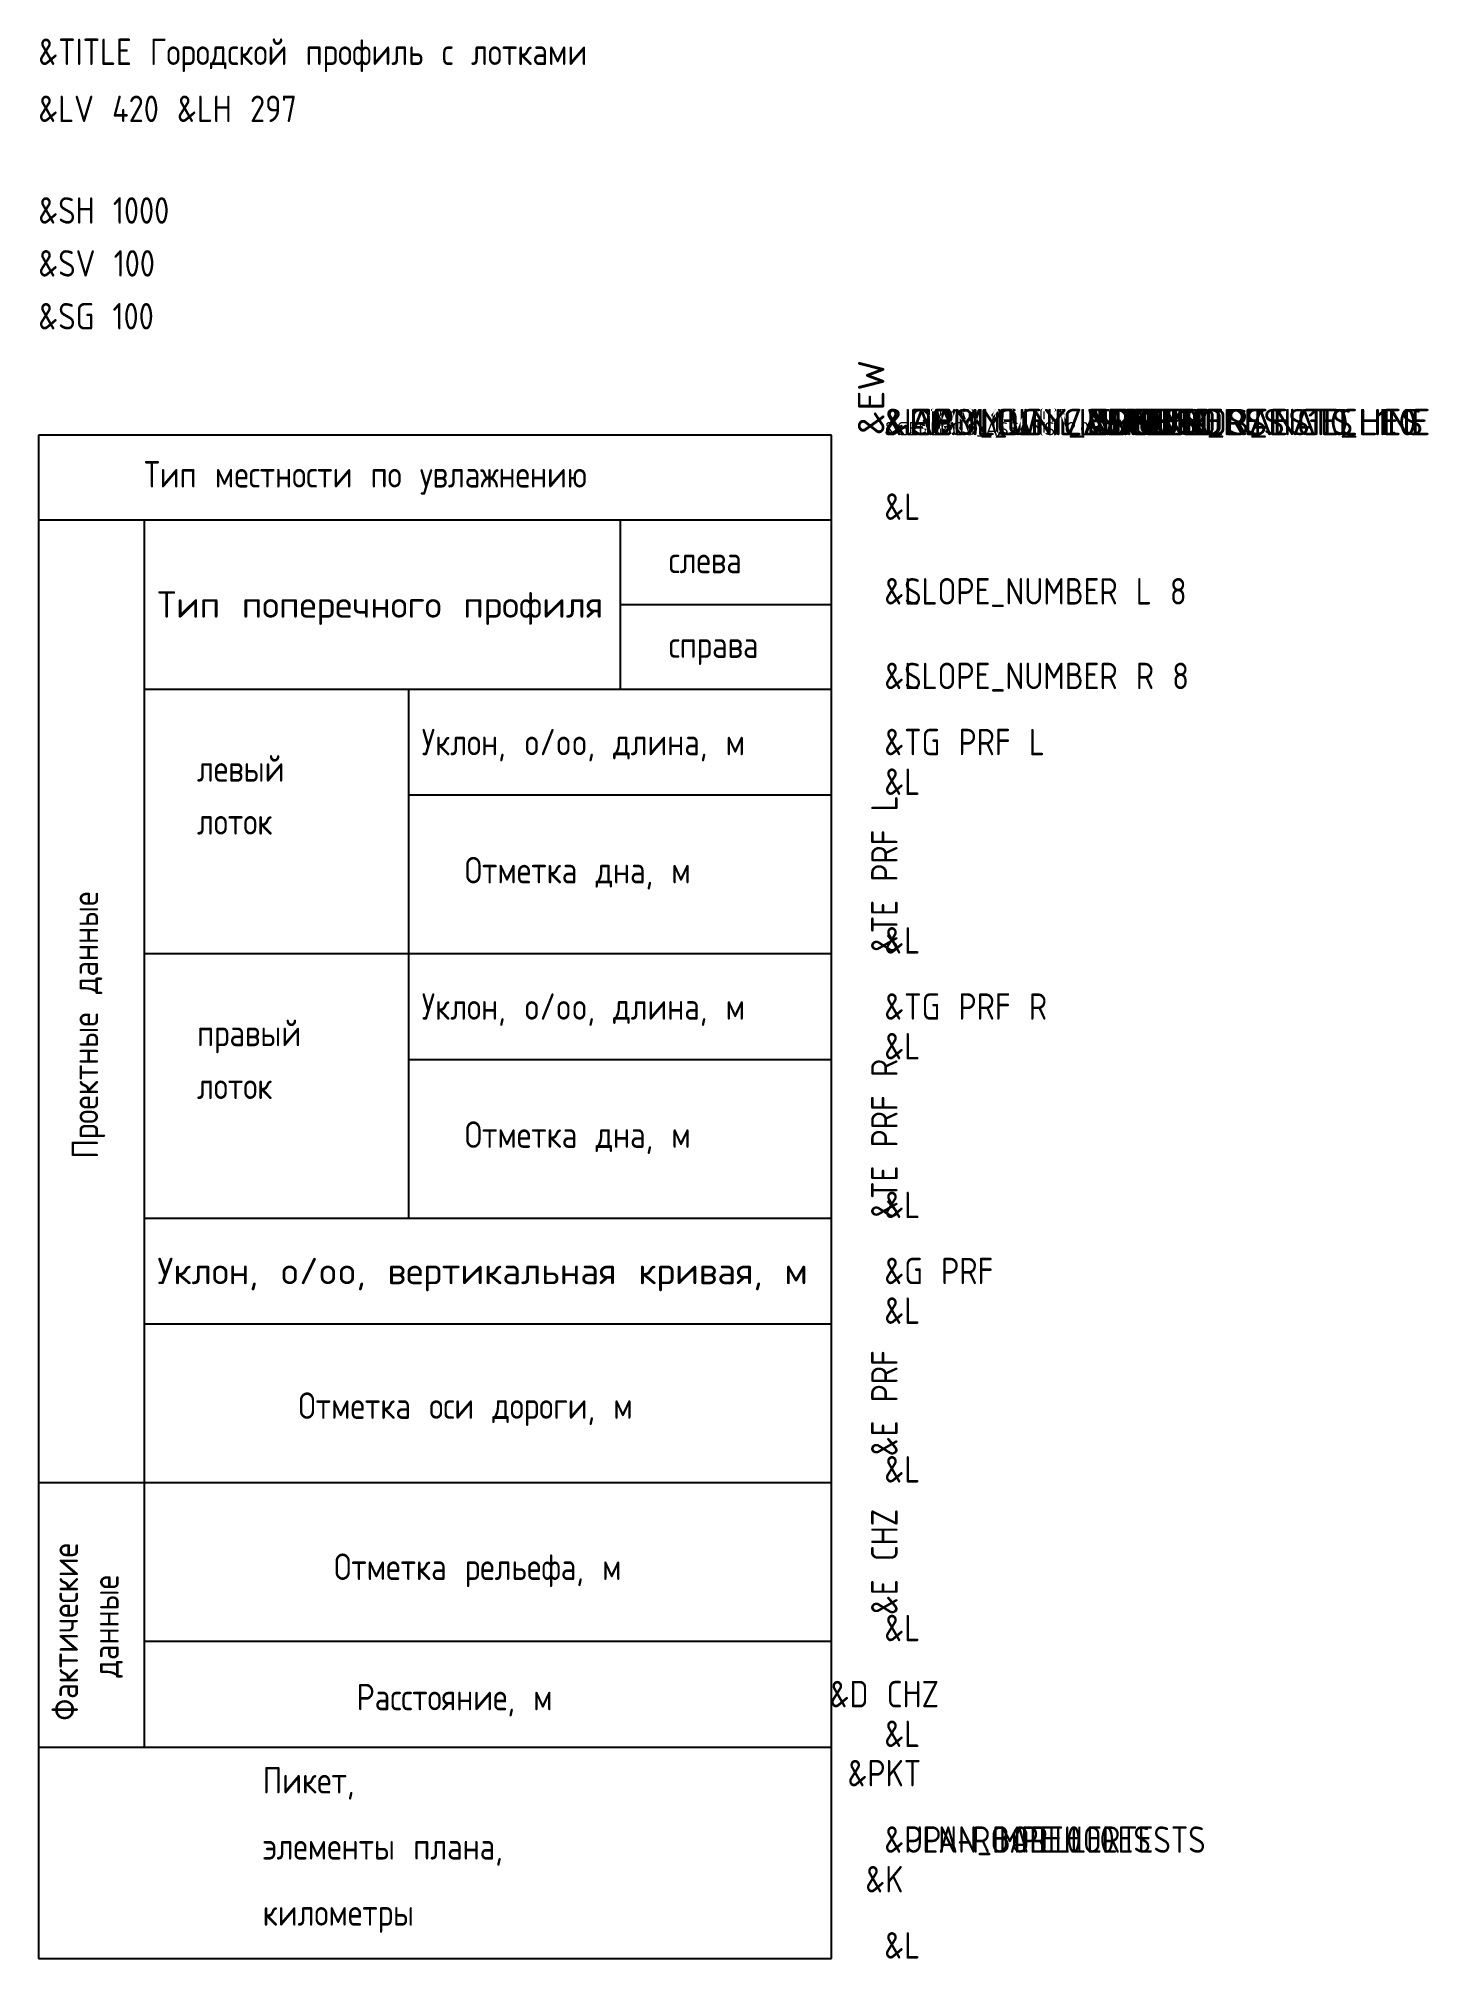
# Model space of a CAD drawing. Extents: x 0 to 131, y 0 to 182.
import ezdxf
from ezdxf.enums import TextEntityAlignment as Align

# ---------------------------------------------------------------- set-up
doc = ezdxf.new("R2010")
doc.units = 0
for name, color, linetype in [('Геология_вода', 7, 'Continuous'), ('Геология_выработки', 7, 'Continuous'), ('Геология_испытания_крыльчаткой', 7, 'Continuous'), ('Геология_контуры', 7, 'Continuous'), ('Геология_мерзлота', 7, 'Continuous'), ('Геология_опробование', 7, 'Continuous'), ('Геология_подписи', 7, 'Continuous'), ('Геология_список_ИГЭ', 7, 'Continuous'), ('Геология_штриховки', 8, 'Continuous'), ('Километры', 7, 'Continuous'), ('Коммуникации', 7, 'Continuous'), ('Красные отметки', 1, 'Continuous'), ('Красный профиль', 1, 'Continuous'), ('Линейка абсолютных высот', 7, 'Continuous'), ('Отметки кюветов', 7, 'Continuous'), ('Пикеты', 7, 'Continuous'), ('Прямые и кривые в плане', 7, 'Continuous'), ('Рабочие отметки', 7, 'Continuous'), ('Развернутый план', 7, 'Continuous'), ('Ссылочные профили', 144, 'Continuous'), ('Таблица', 7, 'Continuous'), ('Таблица отметок', 7, 'Continuous'), ('УВВ', 7, 'Continuous'), ('Черные отметки', 3, 'Continuous'), ('Черный профиль', 3, 'Continuous')]:
    doc.layers.add(name, color=color, linetype=linetype)
doc.styles.get("Standard").update_dxf_attribs({"font": 'txt.shx'})

msp = doc.modelspace()

# ---------------------------------------------------------------- linework, layer by layer
at = {"layer": 'Таблица', "linetype": 'Continuous', "flags": 128}
for points in [[(0, 144), (0, 0)], [(75, 144), (0, 144)], [(75, 0), (75, 144)], [(0, 136), (75, 136)], [(10, 136), (10, 20)], [(55, 136), (55, 120)], [(55, 128), (75, 128)], [(10, 120), (75, 120)], [(35, 120), (35, 70)], [(35, 110), (75, 110)], [(10, 95), (75, 95)], [(35, 85), (75, 85)], [(10, 70), (75, 70)], [(10, 60), (75, 60)], [(0, 45), (75, 45)], [(10, 30), (75, 30)], [(0, 20), (75, 20)], [(0, 0), (75, 0)]]:
    msp.add_lwpolyline(points, dxfattribs=at)

# ---------------------------------------------------------------- texts
at = {"linetype": 'Continuous', "width": 0.8}
for s, p in [('&TITLE Городской профиль с лотками', (0, 179)), ('&LV 420 &LH 297', (0, 173.61))]:
    msp.add_text(s, height=2.5, dxfattribs=at).set_placement(p)
at = {"layer": 'Геология_вода', "linetype": 'Continuous'}
msp.add_text('&GEOLOGY_WATER', height=2.5, dxfattribs=at).set_placement((80, 144))
at = {"layer": 'Геология_выработки', "linetype": 'Continuous'}
msp.add_text('&GEOLOGY_BOREHOLES 1.0', height=2.5, dxfattribs=at).set_placement((80, 144))
at = {"layer": 'Геология_испытания_крыльчаткой', "linetype": 'Continuous'}
msp.add_text('&GEOLOGY_IMPELLERTESTS 1.0', height=2.5, dxfattribs=at).set_placement((80, 144))
at = {"layer": 'Геология_контуры', "linetype": 'Continuous'}
msp.add_text('&GEOLOGY_CONTOURS', height=2.5, dxfattribs=at).set_placement((80, 144))
at = {"layer": 'Геология_мерзлота', "linetype": 'Continuous'}
msp.add_text('&GEOLOGY_FROST', height=2.5, dxfattribs=at).set_placement((80, 144))
at = {"layer": 'Геология_опробование', "linetype": 'Continuous'}
msp.add_text('&GEOLOGY_ASSAYS 2.0', height=1.25, dxfattribs=at).set_placement((80, 144))
at = {"layer": 'Геология_подписи', "linetype": 'Continuous'}
msp.add_text('&GEOLOGY_NOTES', height=2.5, dxfattribs=at).set_placement((80, 144))
at = {"layer": 'Геология_список_ИГЭ', "linetype": 'Continuous'}
msp.add_text('&GEOLOGY_LEGEND', height=2.5, dxfattribs=at).set_placement((80, 144))
at = {"layer": 'Геология_штриховки', "linetype": 'Continuous'}
msp.add_text('&GEOLOGY_GROUNDS_HATCHES', height=2.5, dxfattribs=at).set_placement((80, 144))
at = {"layer": 'Километры', "linetype": 'Continuous', "width": 0.8}
msp.add_text('&K', height=2.5, dxfattribs=at).set_placement((80, 5.5), align=Align.BOTTOM_CENTER)
at = {"layer": 'Коммуникации', "linetype": 'Continuous'}
msp.add_text('&COMMUNICATIONS', height=2.5, dxfattribs=at).set_placement((80, 144))
at = {"layer": 'Красные отметки', "linetype": 'Continuous', "width": 0.8}
msp.add_text('&G PRF', height=2.5, dxfattribs=at).set_placement((80, 65), align=Align.MIDDLE_LEFT)
msp.add_text('&E PRF', height=2.5, rotation=90, dxfattribs=at).set_placement((80, 52.5), align=Align.MIDDLE_CENTER)
at = {"layer": 'Красный профиль', "linetype": 'Continuous'}
msp.add_text('&PP', height=2.5, dxfattribs=at).set_placement((80, 144))
at = {"layer": 'Линейка абсолютных высот', "linetype": 'Continuous'}
for s in ['&ABS_ELEVATIONS_RANGE_LINE', '&RAIN_WELLS']:
    msp.add_text(s, height=2.5, dxfattribs=at).set_placement((80, 144))
at = {"layer": 'Отметки кюветов', "linetype": 'Continuous', "width": 0.8}
for s, p in [('&TG PRF L', (80, 115)), ('&TG PRF R', (80, 90))]:
    msp.add_text(s, height=2.5, dxfattribs=at).set_placement(p, align=Align.MIDDLE_LEFT)
for s, p in [('&TE PRF L', (80, 102.5)), ('&TE PRF R', (80, 77.5))]:
    msp.add_text(s, height=2.5, rotation=90, dxfattribs=at).set_placement(p, align=Align.MIDDLE_CENTER)
at = {"layer": 'Пикеты', "linetype": 'Continuous', "width": 0.8}
msp.add_text('&PKT', height=2.5, dxfattribs=at).set_placement((80, 15.53), align=Align.BOTTOM_CENTER)
at = {"layer": 'Прямые и кривые в плане', "linetype": 'Continuous', "width": 0.8}
msp.add_text('&PLN-ROAD 0 0', height=2.5, dxfattribs=at).set_placement((80, 10))
at = {"layer": 'Рабочие отметки', "linetype": 'Continuous'}
msp.add_text('&EW', height=2.5, rotation=90, dxfattribs=at).set_placement((80, 144))
at = {"layer": 'Развернутый план', "linetype": 'Continuous', "width": 0.8}
for s in ['&PLAN_IMPELLERTESTS', '&PLAN_BOREHOLES', '&UP']:
    msp.add_text(s, height=2.5, dxfattribs=at).set_placement((80, 10))
at = {"layer": 'Ссылочные профили', "linetype": 'Continuous', "width": 0.8}
for s in ['&REFP 1', '&REFP 0']:
    msp.add_text(s, height=2.5, dxfattribs=at).set_placement((80, 144))
at = {"layer": 'Таблица', "linetype": 'Continuous', "width": 0.8}
for s, p in [('&SH 1000', (0, 164)), ('&SV 100', (0, 159)), ('&SG 100', (0, 154)), ('&L', (80, 144)), ('Тип местности по увлажнению', (10, 139.06)), ('&L', (80, 136)), ('слева', (59.6, 130.96)), ('&L', (80, 128)), ('&SLOPE_NUMBER L 8', (80, 128)), ('справа', (59.6, 122.96)), ('&L', (80, 120)), ('&SLOPE_NUMBER R 8', (80, 120)), ('Уклон, o/oo, длина, м', (36.25, 113.75)), ('левый', (15, 111.25)), ('&L', (80, 110)), ('лоток', (15, 106.25)), ('Отметка дна, м', (40.32, 101.64)), ('&L', (80, 95)), ('Уклон, o/oo, длина, м', (36.25, 88.75)), ('правый', (15, 86.25)), ('&L', (80, 85)), ('лоток', (15, 81.25)), ('Отметка дна, м', (40.32, 76.64)), ('&L', (80, 70)), ('&L', (80, 60)), ('Отметка оси дороги, м', (24.59, 51.02)), ('&L', (80, 45)), ('Отметка рельефа, м', (27.96, 35.79)), ('&L', (80, 30)), ('Расстояние, м', (30.09, 23.47)), ('&L', (80, 20)), ('Пикет,', (21.21, 15.61)), ('элементы плана,', (21.21, 9.36)), ('километры', (21.21, 3.11)), ('&L', (80, 0))]:
    msp.add_text(s, height=2.5, dxfattribs=at).set_placement(p)
at = {"layer": 'Таблица', "linetype": 'Continuous'}
for s, width, p, p2 in [('Тип поперечного профиля', 0.755128, (11.25, 126.75), (53.41, 126.75)), ('Уклон, o/oo, вертикальная кривая, м', 0.745629, (11.25, 63.75), (72.76, 63.75))]:
    msp.add_text(s, height=2.5, dxfattribs=dict(at, width=width)).set_placement(p, p2, align=Align.FIT)
at = {"layer": 'Таблица', "linetype": 'Continuous', "width": 0.8}
for s, p in [('Проектные данные', (5.65, 75.62)), ('Фактические', (3.75, 22.5)), ('данные', (7.59, 26.57))]:
    msp.add_text(s, height=2.5, rotation=90, dxfattribs=at).set_placement(p)
at = {"layer": 'Таблица отметок', "linetype": 'Continuous'}
msp.add_text('&ET', height=2.5, dxfattribs=at).set_placement((80, 144))
at = {"layer": 'УВВ', "linetype": 'Continuous'}
msp.add_text('&UVV', height=2.5, dxfattribs=at).set_placement((80, 144))
at = {"layer": 'Черные отметки', "linetype": 'Continuous', "width": 0.8}
msp.add_text('&E CHZ', height=2.5, rotation=90, dxfattribs=at).set_placement((80, 37.5), align=Align.MIDDLE_CENTER)
msp.add_text('&D CHZ', height=2.5, dxfattribs=at).set_placement((80, 25), align=Align.MIDDLE_CENTER)
at = {"layer": 'Черный профиль', "linetype": 'Continuous'}
msp.add_text('&EP', height=2.5, dxfattribs=at).set_placement((80, 144))

doc.saveas('drawing.dxf')
